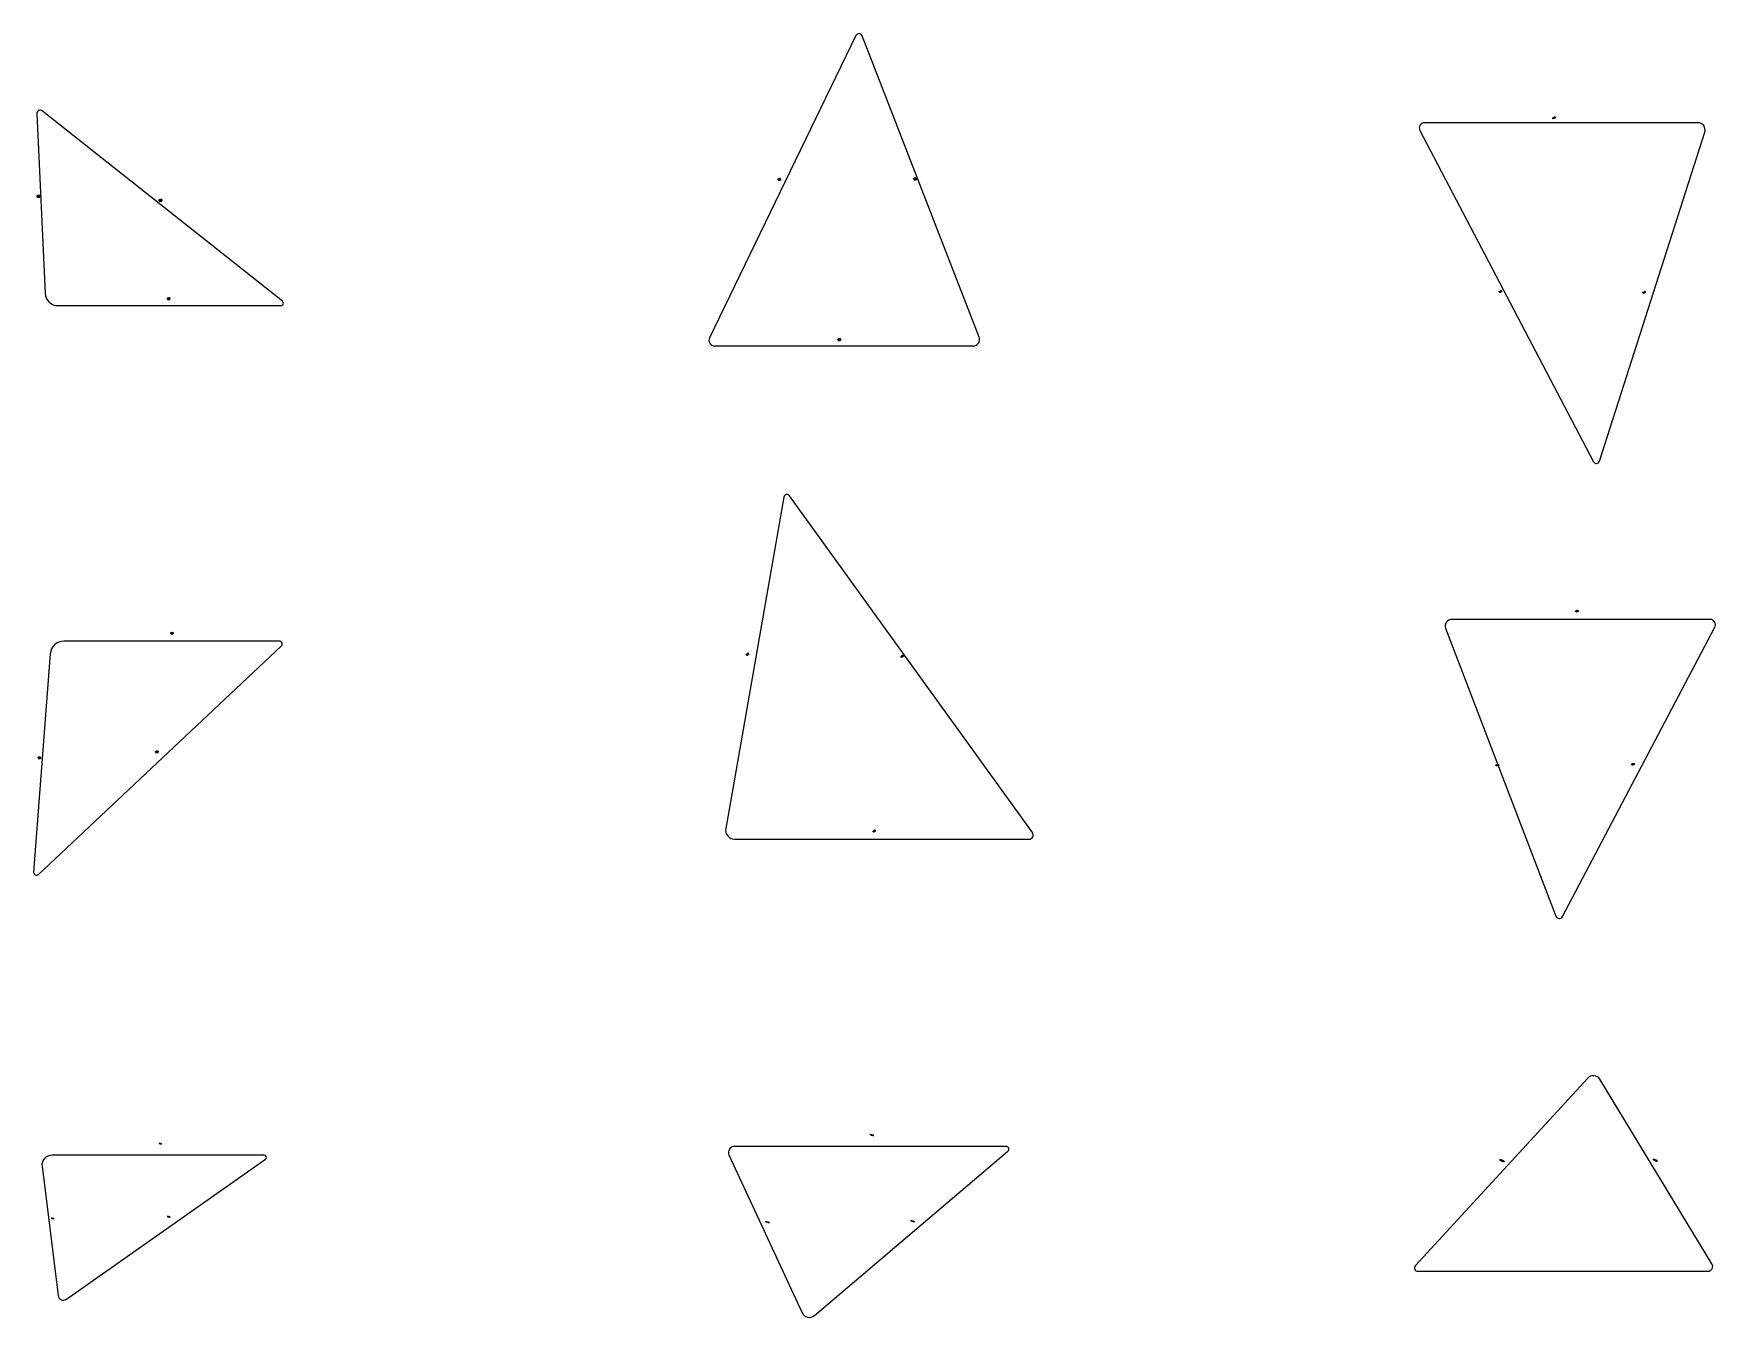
# Model space of a CAD drawing. Header units: metres. Extents: x -1 to 145, y -1 to 19.
# Drawn here: x 17.62 to 24.59, y -0.47 to 4.85 of the extents above; entities that cross this region are included whole.
import ezdxf

# ---------------------------------------------------------------- set-up
doc = ezdxf.new("R2010")
doc.units = ezdxf.units.M
doc.layers.add('LABELS', color=1, linetype='CONTINUOUS')
doc.layers.add('SHAPES', color=3, linetype='CONTINUOUS')

msp = doc.modelspace()

# ---------------------------------------------------------------- linework, layer by layer
at = {"layer": 'LABELS'}
for p, q in [((23.9141, 4.5009), (23.9237, 4.505)), ((23.9237, 4.505), (23.9141, 4.5009)), ((23.9141, 4.5009), (23.9144, 4.4999)), ((23.9144, 4.4999), (23.9239, 4.504)), ((23.9189, 4.5029), (23.9144, 4.4999)), ((23.9144, 4.4999), (23.9189, 4.5029)), ((23.9144, 4.4999), (23.9189, 4.5029)), ((23.9144, 4.4999), (23.9244, 4.5021)), ((23.9148, 4.4979), (23.9144, 4.4999)), ((23.9148, 4.4979), (23.9144, 4.4999)), ((23.9146, 4.4989), (23.9242, 4.503)), ((23.9199, 4.499), (23.9148, 4.4979)), ((23.9199, 4.499), (23.9148, 4.4979)), ((23.9199, 4.499), (23.9148, 4.4979)), ((23.9199, 4.499), (23.9151, 4.4969)), ((23.9199, 4.499), (23.9151, 4.4969)), ((23.9239, 4.504), (23.9189, 4.5029)), ((23.9189, 4.5029), (23.9239, 4.504)), ((23.9189, 4.5029), (23.9239, 4.504)), ((23.9237, 4.505), (23.9192, 4.5019)), ((23.9192, 4.5019), (23.9239, 4.504)), ((23.9196, 4.5), (23.9239, 4.504)), ((23.9196, 4.5), (23.9239, 4.504)), ((23.9244, 4.5021), (23.9199, 4.499)), ((23.9244, 4.5021), (23.9199, 4.499)), ((23.9244, 4.5021), (23.9199, 4.499)), ((23.9244, 4.5021), (23.9199, 4.499)), ((23.9244, 4.5021), (23.9199, 4.499)), ((23.9239, 4.504), (23.9244, 4.5021)), ((23.9239, 4.504), (23.9244, 4.5021)), ((23.9239, 4.504), (23.9244, 4.5021)), ((23.9239, 4.504), (23.9244, 4.5021)), ((20.7041, 4.2478), (20.714, 4.2507)), ((20.7041, 4.2478), (20.714, 4.2507)), ((20.7091, 4.2492), (20.7054, 4.2462)), ((20.7054, 4.2462), (20.7091, 4.2492)), ((20.7054, 4.2462), (20.7091, 4.2492)), ((20.7054, 4.2462), (20.7091, 4.2492)), ((20.7091, 4.2492), (20.7054, 4.2462)), ((20.714, 4.2507), (20.7091, 4.2492)), ((20.714, 4.2507), (20.7091, 4.2492)), ((20.7091, 4.2492), (20.7153, 4.2491)), ((20.7091, 4.2492), (20.7153, 4.2491)), ((20.7091, 4.2492), (20.7153, 4.2491)), ((20.7153, 4.2491), (20.7093, 4.2415)), ((20.714, 4.2507), (20.7104, 4.2477)), ((20.7104, 4.2477), (20.7153, 4.2491)), ((20.7153, 4.2491), (20.7104, 4.2477)), ((20.7129, 4.2445), (20.7153, 4.2491)), ((20.7129, 4.2445), (20.7153, 4.2491)), ((20.7129, 4.2445), (20.7153, 4.2491)), ((20.714, 4.2507), (20.7153, 4.2491)), ((20.7153, 4.2491), (20.7179, 4.2459)), ((20.7153, 4.2491), (20.7179, 4.2459)), ((20.7153, 4.2491), (20.7179, 4.2459)), ((20.7153, 4.2491), (20.7179, 4.2459)), ((20.7179, 4.2459), (20.7153, 4.2491)), ((21.2655, 4.2501), (21.2754, 4.2529)), ((21.2655, 4.2501), (21.2754, 4.2529)), ((21.2705, 4.2515), (21.2668, 4.2485)), ((21.2668, 4.2485), (21.2705, 4.2515)), ((21.2668, 4.2485), (21.2705, 4.2515)), ((21.2668, 4.2485), (21.2705, 4.2515)), ((21.2668, 4.2485), (21.2705, 4.2515)), ((21.2681, 4.2469), (21.278, 4.2498)), ((21.2681, 4.2469), (21.278, 4.2498)), ((21.2754, 4.2529), (21.2705, 4.2515)), ((21.2705, 4.2515), (21.2767, 4.2514)), ((21.2705, 4.2515), (21.2767, 4.2514)), ((21.2705, 4.2515), (21.2756, 4.2452)), ((21.2705, 4.2515), (21.2767, 4.2514)), ((21.2767, 4.2514), (21.2707, 4.2438)), ((21.2754, 4.2529), (21.2718, 4.2499)), ((21.2718, 4.2499), (21.2767, 4.2514)), ((21.2743, 4.2468), (21.2767, 4.2514)), ((21.2743, 4.2468), (21.2767, 4.2514)), ((21.2743, 4.2468), (21.2767, 4.2514)), ((21.2754, 4.2529), (21.2767, 4.2514)), ((21.2767, 4.2514), (21.2793, 4.2482)), ((21.2767, 4.2514), (21.2793, 4.2482)), ((21.2767, 4.2514), (21.2793, 4.2482)), ((21.2767, 4.2514), (21.2793, 4.2482)), ((17.6431, 4.1804), (17.6379, 4.1785)), ((17.6379, 4.1785), (17.6431, 4.1804)), ((17.6379, 4.1804), (17.6483, 4.1804)), ((17.6379, 4.1785), (17.6431, 4.1804)), ((17.6379, 4.1804), (17.6483, 4.1804)), ((17.6379, 4.1785), (17.6431, 4.1804)), ((17.6483, 4.1804), (17.6379, 4.1804)), ((17.6379, 4.1804), (17.6379, 4.1785)), ((17.6483, 4.1804), (17.6431, 4.1804)), ((17.6431, 4.1804), (17.6483, 4.1785)), ((17.6431, 4.1804), (17.6483, 4.1785)), ((17.6483, 4.1804), (17.6431, 4.1785)), ((17.6431, 4.1804), (17.6483, 4.1785)), ((17.6483, 4.1804), (17.6483, 4.1785)), ((20.7054, 4.2462), (20.708, 4.2431)), ((20.708, 4.2431), (20.7054, 4.2462)), ((20.708, 4.2431), (20.7054, 4.2462)), ((20.708, 4.2431), (20.7054, 4.2462)), ((20.7054, 4.2462), (20.7093, 4.2415)), ((20.7104, 4.2477), (20.7067, 4.2447)), ((20.7067, 4.2447), (20.7166, 4.2475)), ((20.7067, 4.2447), (20.7166, 4.2475)), ((20.708, 4.2431), (20.7142, 4.2429)), ((20.7142, 4.2429), (20.708, 4.2431)), ((20.7142, 4.2429), (20.708, 4.2431)), ((20.7142, 4.2429), (20.708, 4.2431)), ((20.7093, 4.2415), (20.7192, 4.2444)), ((20.7142, 4.2429), (20.7093, 4.2415)), ((20.7093, 4.2415), (20.7142, 4.2429)), ((20.7179, 4.2459), (20.7142, 4.2429)), ((20.7179, 4.2459), (20.7142, 4.2429)), ((20.7179, 4.2459), (20.7142, 4.2429)), ((20.7179, 4.2459), (20.7142, 4.2429)), ((20.7142, 4.2429), (20.7179, 4.2459)), ((20.7142, 4.2429), (20.7192, 4.2444)), ((21.2668, 4.2485), (21.2694, 4.2454)), ((21.2694, 4.2454), (21.2668, 4.2485)), ((21.2694, 4.2454), (21.2668, 4.2485)), ((21.2694, 4.2454), (21.2668, 4.2485)), ((21.2694, 4.2454), (21.2756, 4.2452)), ((21.2756, 4.2452), (21.2694, 4.2454)), ((21.2756, 4.2452), (21.2694, 4.2454)), ((21.2756, 4.2452), (21.2694, 4.2454)), ((21.2707, 4.2438), (21.2806, 4.2466)), ((21.2707, 4.2438), (21.2806, 4.2466)), ((21.2756, 4.2452), (21.2707, 4.2438)), ((21.2756, 4.2452), (21.2707, 4.2438)), ((21.2793, 4.2482), (21.2756, 4.2452)), ((21.2793, 4.2482), (21.2756, 4.2452)), ((21.2793, 4.2482), (21.2756, 4.2452)), ((21.2793, 4.2482), (21.2756, 4.2452)), ((21.2756, 4.2452), (21.2806, 4.2466)), ((17.6379, 4.1785), (17.6379, 4.1748)), ((17.6379, 4.1748), (17.6379, 4.1785)), ((17.6483, 4.1785), (17.6379, 4.1729)), ((17.6379, 4.1748), (17.6379, 4.1785)), ((17.6379, 4.1748), (17.6379, 4.1785)), ((17.6379, 4.1785), (17.6483, 4.1785)), ((17.6379, 4.1766), (17.6483, 4.1766)), ((17.6379, 4.1766), (17.6483, 4.1766)), ((17.6379, 4.1748), (17.6431, 4.1729)), ((17.6431, 4.1729), (17.6379, 4.1748)), ((17.6431, 4.1729), (17.6379, 4.1748)), ((17.6431, 4.1729), (17.6379, 4.1748)), ((17.6379, 4.1729), (17.6483, 4.1729)), ((17.6431, 4.1729), (17.6379, 4.1729)), ((17.6431, 4.1729), (17.6379, 4.1729)), ((17.6431, 4.1748), (17.6483, 4.1785)), ((17.6431, 4.1748), (17.6483, 4.1785)), ((17.6431, 4.1785), (17.6483, 4.1785)), ((17.6431, 4.1748), (17.6483, 4.1785)), ((17.6483, 4.1748), (17.6431, 4.1729)), ((17.6483, 4.1748), (17.6431, 4.1729)), ((17.6483, 4.1748), (17.6431, 4.1729)), ((17.6483, 4.1748), (17.6431, 4.1729)), ((17.6483, 4.1748), (17.6431, 4.1729)), ((17.6431, 4.1729), (17.6483, 4.1729)), ((17.6483, 4.1785), (17.6483, 4.1748)), ((17.6483, 4.1785), (17.6483, 4.1748)), ((17.6483, 4.1785), (17.6483, 4.1748)), ((17.6483, 4.1785), (17.6483, 4.1748)), ((17.6483, 4.1785), (17.6483, 4.1748)), ((18.1484, 4.1631), (18.1432, 4.1613)), ((18.1432, 4.1613), (18.1484, 4.1631)), ((18.1432, 4.1631), (18.1536, 4.1631)), ((18.1432, 4.1613), (18.1484, 4.1631)), ((18.1432, 4.1631), (18.1536, 4.1631)), ((18.1432, 4.1613), (18.1484, 4.1631)), ((18.1432, 4.1613), (18.1432, 4.1631)), ((18.1432, 4.1631), (18.1536, 4.1631)), ((18.1432, 4.1613), (18.1432, 4.1576)), ((18.1432, 4.1576), (18.1432, 4.1613)), ((18.1536, 4.1613), (18.1432, 4.1557)), ((18.1432, 4.1576), (18.1432, 4.1613)), ((18.1432, 4.1576), (18.1432, 4.1613)), ((18.1536, 4.1613), (18.1432, 4.1594)), ((18.1536, 4.1594), (18.1432, 4.1613)), ((18.1432, 4.1594), (18.1536, 4.1594)), ((18.1432, 4.1594), (18.1536, 4.1594)), ((18.1432, 4.1594), (18.1432, 4.1557)), ((18.1432, 4.1576), (18.1484, 4.1557)), ((18.1484, 4.1557), (18.1432, 4.1576)), ((18.1484, 4.1557), (18.1432, 4.1576)), ((18.1484, 4.1557), (18.1432, 4.1576)), ((18.1432, 4.1557), (18.1536, 4.1557)), ((18.1484, 4.1557), (18.1432, 4.1557)), ((18.1432, 4.1557), (18.1536, 4.1557)), ((18.1536, 4.1631), (18.1484, 4.1631)), ((18.1484, 4.1631), (18.1536, 4.1613)), ((18.1484, 4.1631), (18.1536, 4.1613)), ((18.1536, 4.1631), (18.1484, 4.1613)), ((18.1484, 4.1631), (18.1536, 4.1613)), ((18.1484, 4.1576), (18.1536, 4.1613)), ((18.1484, 4.1576), (18.1536, 4.1613)), ((18.1484, 4.1613), (18.1536, 4.1613)), ((18.1484, 4.1576), (18.1536, 4.1613)), ((18.1536, 4.1576), (18.1484, 4.1557)), ((18.1536, 4.1576), (18.1484, 4.1557)), ((18.1536, 4.1576), (18.1484, 4.1557)), ((18.1536, 4.1576), (18.1484, 4.1557)), ((18.1484, 4.1557), (18.1536, 4.1557)), ((18.1536, 4.1631), (18.1536, 4.1613)), ((18.1536, 4.1631), (18.1536, 4.1613)), ((18.1536, 4.1613), (18.1536, 4.1576)), ((18.1536, 4.1613), (18.1536, 4.1576)), ((18.1536, 4.1613), (18.1536, 4.1576)), ((18.1536, 4.1613), (18.1536, 4.1576)), ((18.1536, 4.1557), (18.1536, 4.1594)), ((23.6926, 3.7819), (23.7022, 3.786)), ((23.6926, 3.7819), (23.7022, 3.786)), ((23.6926, 3.7819), (23.7022, 3.786)), ((23.6929, 3.7809), (23.6926, 3.7819)), ((23.6974, 3.7839), (23.6929, 3.7809)), ((23.6929, 3.7809), (23.6974, 3.7839)), ((23.6929, 3.7809), (23.6974, 3.7839)), ((23.6929, 3.7809), (23.6974, 3.7839)), ((23.6929, 3.7809), (23.6933, 3.7789)), ((23.6933, 3.7789), (23.6929, 3.7809)), ((23.6933, 3.7789), (23.6929, 3.7809)), ((23.6933, 3.7789), (23.6929, 3.7809)), ((23.6931, 3.7799), (23.7027, 3.7841)), ((23.6931, 3.7799), (23.7027, 3.7841)), ((23.6933, 3.7789), (23.6984, 3.78)), ((23.6984, 3.78), (23.6933, 3.7789)), ((23.6984, 3.78), (23.6933, 3.7789)), ((23.6984, 3.78), (23.6933, 3.7789)), ((23.7024, 3.785), (23.6936, 3.778)), ((23.6936, 3.778), (23.7031, 3.7821)), ((23.6984, 3.78), (23.6936, 3.778)), ((23.7022, 3.786), (23.6974, 3.7839)), ((23.6974, 3.7839), (23.7024, 3.785)), ((23.6974, 3.7839), (23.7024, 3.785)), ((23.6974, 3.7839), (23.7024, 3.785)), ((23.7022, 3.786), (23.6977, 3.783)), ((23.6977, 3.783), (23.7024, 3.785)), ((23.6981, 3.781), (23.7024, 3.785)), ((23.6981, 3.781), (23.7024, 3.785)), ((23.6981, 3.781), (23.7024, 3.785)), ((23.7024, 3.785), (23.6984, 3.78)), ((23.7029, 3.7831), (23.6984, 3.78)), ((23.7029, 3.7831), (23.6984, 3.78)), ((23.7029, 3.7831), (23.6984, 3.78)), ((23.7029, 3.7831), (23.6984, 3.78)), ((23.6984, 3.78), (23.7031, 3.7821)), ((23.7022, 3.786), (23.7024, 3.785)), ((23.7022, 3.786), (23.7024, 3.785)), ((23.7024, 3.785), (23.7029, 3.7831)), ((23.7024, 3.785), (23.7029, 3.7831)), ((23.7024, 3.785), (23.7029, 3.7831)), ((23.7024, 3.785), (23.7029, 3.7831)), ((24.2876, 3.7785), (24.2971, 3.7827)), ((24.2876, 3.7785), (24.2971, 3.7827)), ((24.2923, 3.7806), (24.2878, 3.7776)), ((24.2878, 3.7776), (24.2923, 3.7806)), ((24.2878, 3.7776), (24.2923, 3.7806)), ((24.2878, 3.7776), (24.2923, 3.7806)), ((24.2923, 3.7806), (24.2878, 3.7776)), ((24.2878, 3.7776), (24.2883, 3.7756)), ((24.2883, 3.7756), (24.2878, 3.7776)), ((24.2883, 3.7756), (24.2878, 3.7776)), ((24.2883, 3.7756), (24.2878, 3.7776)), ((24.2878, 3.7776), (24.2885, 3.7746)), ((24.288, 3.7766), (24.2976, 3.7807)), ((24.288, 3.7766), (24.2976, 3.7807)), ((24.2926, 3.7796), (24.288, 3.7766)), ((24.2883, 3.7756), (24.2933, 3.7767)), ((24.2933, 3.7767), (24.2883, 3.7756)), ((24.2933, 3.7767), (24.2883, 3.7756)), ((24.2933, 3.7767), (24.2883, 3.7756)), ((24.2973, 3.7817), (24.2885, 3.7746)), ((24.2885, 3.7746), (24.298, 3.7788)), ((24.2933, 3.7767), (24.2885, 3.7746)), ((24.2885, 3.7746), (24.2933, 3.7767)), ((24.2971, 3.7827), (24.2923, 3.7806)), ((24.2971, 3.7827), (24.2923, 3.7806)), ((24.2923, 3.7806), (24.2973, 3.7817)), ((24.2923, 3.7806), (24.2973, 3.7817)), ((24.2923, 3.7806), (24.2973, 3.7817)), ((24.2971, 3.7827), (24.2926, 3.7796)), ((24.2926, 3.7796), (24.2973, 3.7817)), ((24.2973, 3.7817), (24.2926, 3.7796)), ((24.293, 3.7777), (24.2973, 3.7817)), ((24.293, 3.7777), (24.2973, 3.7817)), ((24.293, 3.7777), (24.2973, 3.7817)), ((24.2978, 3.7798), (24.2933, 3.7767)), ((24.2978, 3.7798), (24.2933, 3.7767)), ((24.2978, 3.7798), (24.2933, 3.7767)), ((24.2978, 3.7798), (24.2933, 3.7767)), ((24.2933, 3.7767), (24.2978, 3.7798)), ((24.2933, 3.7767), (24.298, 3.7788)), ((24.2971, 3.7827), (24.2973, 3.7817)), ((24.2973, 3.7817), (24.2978, 3.7798)), ((24.2973, 3.7817), (24.2978, 3.7798)), ((24.2973, 3.7817), (24.2978, 3.7798)), ((24.2973, 3.7817), (24.2978, 3.7798)), ((24.2978, 3.7798), (24.2973, 3.7817)), ((18.182, 3.7565), (18.1768, 3.7546)), ((18.1768, 3.7546), (18.182, 3.7565)), ((18.1768, 3.7565), (18.1872, 3.7565)), ((18.1768, 3.7546), (18.182, 3.7565)), ((18.1768, 3.7565), (18.1872, 3.7565)), ((18.1768, 3.7546), (18.1872, 3.7509)), ((18.1768, 3.7509), (18.1768, 3.7546)), ((18.1872, 3.7546), (18.1768, 3.7491)), ((18.1768, 3.7509), (18.1768, 3.7546)), ((18.1768, 3.7528), (18.1872, 3.7528)), ((18.182, 3.7491), (18.1768, 3.7509)), ((18.182, 3.7491), (18.1768, 3.7509)), ((18.182, 3.7491), (18.1768, 3.7509)), ((18.1768, 3.7491), (18.1872, 3.7491)), ((18.182, 3.7491), (18.1768, 3.7491)), ((18.1872, 3.7546), (18.182, 3.7565)), ((18.182, 3.7565), (18.1872, 3.7546)), ((18.182, 3.7565), (18.1872, 3.7546)), ((18.1872, 3.7565), (18.182, 3.7546)), ((18.182, 3.7509), (18.1872, 3.7546)), ((18.182, 3.7509), (18.1872, 3.7546)), ((18.182, 3.7546), (18.1872, 3.7546)), ((18.1872, 3.7509), (18.182, 3.7491)), ((18.1872, 3.7509), (18.182, 3.7491)), ((18.1872, 3.7509), (18.182, 3.7491)), ((18.1872, 3.7509), (18.182, 3.7491)), ((18.1872, 3.7565), (18.1872, 3.7546)), ((18.1872, 3.7546), (18.1872, 3.7509)), ((18.1872, 3.7546), (18.1872, 3.7509)), ((18.1872, 3.7546), (18.1872, 3.7509)), ((20.9516, 3.5843), (20.9615, 3.5871)), ((20.9566, 3.5857), (20.9529, 3.5827)), ((20.9529, 3.5827), (20.9566, 3.5857)), ((20.9529, 3.5827), (20.9566, 3.5857)), ((20.9529, 3.5827), (20.9654, 3.5824)), ((20.9555, 3.5796), (20.9529, 3.5827)), ((20.9555, 3.5796), (20.9529, 3.5827)), ((20.9542, 3.5812), (20.9641, 3.584)), ((20.9615, 3.5871), (20.9555, 3.5796)), ((20.9555, 3.5796), (20.9654, 3.5824)), ((20.9617, 3.5794), (20.9555, 3.5796)), ((20.9617, 3.5794), (20.9555, 3.5796)), ((20.9617, 3.5794), (20.9555, 3.5796)), ((20.9628, 3.5856), (20.9566, 3.5857)), ((20.9566, 3.5857), (20.9628, 3.5856)), ((20.9566, 3.5857), (20.9628, 3.5856)), ((20.9628, 3.5856), (20.9568, 3.578)), ((20.9568, 3.578), (20.9666, 3.5808)), ((20.9604, 3.581), (20.9628, 3.5856)), ((20.9604, 3.581), (20.9628, 3.5856)), ((20.9615, 3.5871), (20.9628, 3.5856)), ((20.9666, 3.5808), (20.9615, 3.5871)), ((20.9654, 3.5824), (20.9617, 3.5794)), ((20.9654, 3.5824), (20.9617, 3.5794)), ((20.9654, 3.5824), (20.9617, 3.5794)), ((20.9628, 3.5856), (20.9654, 3.5824)), ((20.9628, 3.5856), (20.9654, 3.5824)), ((24.0069, 2.4586), (24.0168, 2.4611)), ((24.0118, 2.4599), (24.0082, 2.4578)), ((24.0082, 2.4578), (24.0118, 2.4599)), ((24.0082, 2.4578), (24.0118, 2.4599)), ((24.0082, 2.4578), (24.0206, 2.4589)), ((24.0107, 2.4563), (24.0082, 2.4578)), ((24.0107, 2.4563), (24.0082, 2.4578)), ((24.0095, 2.4571), (24.0193, 2.4596)), ((24.0168, 2.4611), (24.0107, 2.4563)), ((24.0107, 2.4563), (24.0206, 2.4589)), ((24.017, 2.4568), (24.0107, 2.4563)), ((24.017, 2.4568), (24.0107, 2.4563)), ((24.017, 2.4568), (24.0107, 2.4563)), ((24.018, 2.4604), (24.0118, 2.4599)), ((24.0118, 2.4599), (24.018, 2.4604)), ((24.0118, 2.4599), (24.018, 2.4604)), ((24.018, 2.4604), (24.012, 2.4556)), ((24.012, 2.4556), (24.0219, 2.4581)), ((24.0157, 2.4576), (24.018, 2.4604)), ((24.0157, 2.4576), (24.018, 2.4604)), ((24.0168, 2.4611), (24.018, 2.4604)), ((24.0219, 2.4581), (24.0168, 2.4611)), ((24.0206, 2.4589), (24.017, 2.4568)), ((24.0206, 2.4589), (24.017, 2.4568)), ((24.0206, 2.4589), (24.017, 2.4568)), ((24.018, 2.4604), (24.0206, 2.4589)), ((24.018, 2.4604), (24.0206, 2.4589)), ((18.1959, 2.3702), (18.1907, 2.3687)), ((18.1907, 2.3687), (18.1959, 2.3702)), ((18.1907, 2.3702), (18.2011, 2.3702)), ((18.1907, 2.3687), (18.1959, 2.3702)), ((18.1907, 2.3702), (18.2011, 2.3702)), ((18.1907, 2.3687), (18.2011, 2.3658)), ((18.1907, 2.3658), (18.1907, 2.3687)), ((18.2011, 2.3687), (18.1907, 2.3643)), ((18.1907, 2.3658), (18.1907, 2.3687)), ((18.2011, 2.3687), (18.1959, 2.3702)), ((18.1959, 2.3702), (18.2011, 2.3687)), ((18.1959, 2.3702), (18.2011, 2.3687)), ((18.2011, 2.3702), (18.1959, 2.3687)), ((18.1959, 2.3658), (18.2011, 2.3687)), ((18.1959, 2.3658), (18.2011, 2.3687)), ((18.1959, 2.3687), (18.2011, 2.3687)), ((18.2011, 2.3702), (18.2011, 2.3687)), ((18.2011, 2.3687), (18.2011, 2.3658)), ((18.2011, 2.3687), (18.2011, 2.3658)), ((18.2011, 2.3687), (18.2011, 2.3658)), ((18.1907, 2.3672), (18.2011, 2.3672)), ((18.1959, 2.3643), (18.1907, 2.3658)), ((18.1959, 2.3643), (18.1907, 2.3658)), ((18.1959, 2.3643), (18.1907, 2.3658)), ((18.1907, 2.3643), (18.2011, 2.3643)), ((18.1959, 2.3643), (18.1907, 2.3643)), ((18.2011, 2.3658), (18.1959, 2.3643)), ((18.2011, 2.3658), (18.1959, 2.3643)), ((18.2011, 2.3658), (18.1959, 2.3643)), ((18.2011, 2.3658), (18.1959, 2.3643)), ((20.5723, 2.2777), (20.581, 2.2831)), ((20.5767, 2.2804), (20.5737, 2.2774)), ((20.5737, 2.2774), (20.5767, 2.2804)), ((20.5737, 2.2774), (20.5767, 2.2804)), ((20.5737, 2.2774), (20.5767, 2.2804)), ((20.5737, 2.2774), (20.5767, 2.2804)), ((20.5767, 2.2804), (20.5737, 2.2774)), ((20.5737, 2.2774), (20.5764, 2.2768)), ((20.5764, 2.2768), (20.5737, 2.2774)), ((20.5764, 2.2768), (20.5737, 2.2774)), ((20.5764, 2.2768), (20.5737, 2.2774)), ((20.5737, 2.2774), (20.5777, 2.2765)), ((20.575, 2.2771), (20.5837, 2.2825)), ((20.575, 2.2771), (20.5837, 2.2825)), ((20.578, 2.2801), (20.575, 2.2771)), ((20.5764, 2.2768), (20.5821, 2.2792)), ((20.5821, 2.2792), (20.5764, 2.2768)), ((20.5821, 2.2792), (20.5764, 2.2768)), ((20.5821, 2.2792), (20.5764, 2.2768)), ((20.581, 2.2831), (20.5767, 2.2804)), ((20.581, 2.2831), (20.5767, 2.2804)), ((20.5767, 2.2804), (20.5823, 2.2828)), ((20.5767, 2.2804), (20.5823, 2.2828)), ((20.5767, 2.2804), (20.5823, 2.2828)), ((20.5767, 2.2804), (20.5821, 2.2792)), ((20.5823, 2.2828), (20.5777, 2.2765)), ((20.5777, 2.2765), (20.5864, 2.2819)), ((20.5777, 2.2765), (20.5864, 2.2819)), ((20.5821, 2.2792), (20.5777, 2.2765)), ((20.5777, 2.2765), (20.5821, 2.2792)), ((20.5823, 2.2828), (20.578, 2.2801)), ((20.5807, 2.2795), (20.5823, 2.2828)), ((20.5807, 2.2795), (20.5823, 2.2828)), ((20.5807, 2.2795), (20.5823, 2.2828)), ((20.581, 2.2831), (20.5823, 2.2828)), ((20.5851, 2.2822), (20.5821, 2.2792)), ((20.5851, 2.2822), (20.5821, 2.2792)), ((20.5851, 2.2822), (20.5821, 2.2792)), ((20.5821, 2.2792), (20.5851, 2.2822)), ((20.5821, 2.2792), (20.5864, 2.2819)), ((20.5823, 2.2828), (20.5851, 2.2822)), ((20.5823, 2.2828), (20.5851, 2.2822)), ((20.5823, 2.2828), (20.5851, 2.2822)), ((20.5851, 2.2822), (20.5823, 2.2828)), ((21.2133, 2.2692), (21.222, 2.2746)), ((21.2176, 2.2719), (21.2146, 2.2688)), ((21.2146, 2.2688), (21.2176, 2.2719)), ((21.2146, 2.2688), (21.2176, 2.2719)), ((21.2146, 2.2688), (21.2176, 2.2719)), ((21.2146, 2.2688), (21.2176, 2.2719)), ((21.2176, 2.2719), (21.2146, 2.2688)), ((21.2146, 2.2688), (21.2173, 2.2682)), ((21.2173, 2.2682), (21.2146, 2.2688)), ((21.2173, 2.2682), (21.2146, 2.2688)), ((21.2173, 2.2682), (21.2146, 2.2688)), ((21.2146, 2.2688), (21.216, 2.2685)), ((21.216, 2.2685), (21.2247, 2.274)), ((21.216, 2.2685), (21.2247, 2.274)), ((21.216, 2.2685), (21.2217, 2.2709)), ((21.2173, 2.2682), (21.223, 2.2706)), ((21.223, 2.2706), (21.2173, 2.2682)), ((21.223, 2.2706), (21.2173, 2.2682)), ((21.223, 2.2706), (21.2173, 2.2682)), ((21.222, 2.2746), (21.2176, 2.2719)), ((21.2176, 2.2719), (21.2233, 2.2743)), ((21.2176, 2.2719), (21.2233, 2.2743)), ((21.2176, 2.2719), (21.2233, 2.2743)), ((21.2233, 2.2743), (21.2176, 2.2719)), ((21.2176, 2.2719), (21.223, 2.2706)), ((21.2233, 2.2743), (21.2187, 2.2679)), ((21.2187, 2.2679), (21.2274, 2.2733)), ((21.2187, 2.2679), (21.2274, 2.2733)), ((21.223, 2.2706), (21.2187, 2.2679)), ((21.2187, 2.2679), (21.223, 2.2706)), ((21.2217, 2.2709), (21.2233, 2.2743)), ((21.2217, 2.2709), (21.2233, 2.2743)), ((21.2217, 2.2709), (21.2233, 2.2743)), ((21.2217, 2.2709), (21.2247, 2.274)), ((21.222, 2.2746), (21.2233, 2.2743)), ((21.226, 2.2736), (21.223, 2.2706)), ((21.226, 2.2736), (21.223, 2.2706)), ((21.226, 2.2736), (21.223, 2.2706)), ((21.223, 2.2706), (21.226, 2.2736)), ((21.223, 2.2706), (21.2274, 2.2733)), ((21.2233, 2.2743), (21.226, 2.2736)), ((21.2233, 2.2743), (21.226, 2.2736)), ((21.2233, 2.2743), (21.226, 2.2736)), ((21.226, 2.2736), (21.2233, 2.2743)), ((17.6466, 1.8538), (17.6414, 1.8524)), ((17.6414, 1.8524), (17.6466, 1.8538)), ((17.6414, 1.8524), (17.6466, 1.8538)), ((17.6414, 1.8524), (17.6466, 1.8538)), ((17.6414, 1.8538), (17.6518, 1.8538)), ((17.6414, 1.8524), (17.6466, 1.8538)), ((17.6518, 1.8538), (17.6414, 1.8538)), ((17.6414, 1.8538), (17.6414, 1.8524)), ((17.6414, 1.8524), (17.6414, 1.8494)), ((17.6414, 1.8494), (17.6414, 1.8524)), ((17.6414, 1.8494), (17.6414, 1.8524)), ((17.6518, 1.8524), (17.6414, 1.848)), ((17.6414, 1.8494), (17.6414, 1.8524)), ((17.6414, 1.8524), (17.6518, 1.8524)), ((17.6414, 1.8509), (17.6518, 1.8509)), ((17.6414, 1.8509), (17.6518, 1.8509)), ((17.6414, 1.8494), (17.6466, 1.848)), ((17.6466, 1.848), (17.6414, 1.8494)), ((17.6466, 1.848), (17.6414, 1.8494)), ((17.6466, 1.848), (17.6414, 1.8494)), ((17.6466, 1.848), (17.6414, 1.848)), ((17.6414, 1.848), (17.6518, 1.848)), ((17.6414, 1.848), (17.6518, 1.848)), ((17.6466, 1.848), (17.6414, 1.848)), ((17.6518, 1.8538), (17.6466, 1.8538)), ((17.6466, 1.8538), (17.6518, 1.8524)), ((17.6466, 1.8538), (17.6466, 1.848)), ((17.6466, 1.8538), (17.6518, 1.8524)), ((17.6466, 1.8538), (17.6518, 1.8524)), ((17.6466, 1.8494), (17.6518, 1.8524)), ((17.6466, 1.8494), (17.6518, 1.8524)), ((17.6466, 1.8494), (17.6518, 1.8524)), ((17.6518, 1.8494), (17.6466, 1.848)), ((17.6518, 1.8494), (17.6466, 1.848)), ((17.6518, 1.8494), (17.6466, 1.848)), ((17.6518, 1.8494), (17.6466, 1.848)), ((17.6466, 1.848), (17.6518, 1.848)), ((17.6518, 1.8538), (17.6518, 1.8524)), ((17.6518, 1.8524), (17.6518, 1.8494)), ((17.6518, 1.8524), (17.6518, 1.8494)), ((17.6518, 1.8524), (17.6518, 1.8494)), ((17.6518, 1.8524), (17.6518, 1.8494)), ((18.1332, 1.8788), (18.128, 1.8774)), ((18.128, 1.8774), (18.1332, 1.8788)), ((18.128, 1.8774), (18.1332, 1.8788)), ((18.128, 1.8774), (18.1332, 1.8788)), ((18.128, 1.8788), (18.1384, 1.8788)), ((18.128, 1.8774), (18.1332, 1.8788)), ((18.1384, 1.8788), (18.128, 1.8745)), ((18.128, 1.8774), (18.128, 1.8745)), ((18.128, 1.8745), (18.128, 1.8774)), ((18.128, 1.8745), (18.128, 1.8774)), ((18.1384, 1.8774), (18.128, 1.873)), ((18.128, 1.8745), (18.128, 1.8774)), ((18.128, 1.8759), (18.1384, 1.8759)), ((18.128, 1.8759), (18.1384, 1.8759)), ((18.128, 1.8745), (18.1332, 1.873)), ((18.1332, 1.873), (18.128, 1.8745)), ((18.1332, 1.873), (18.128, 1.8745)), ((18.1332, 1.873), (18.128, 1.8745)), ((18.128, 1.8745), (18.1384, 1.8745)), ((18.1332, 1.873), (18.128, 1.873)), ((18.128, 1.873), (18.1384, 1.873)), ((18.128, 1.873), (18.1384, 1.873)), ((18.1384, 1.8788), (18.1332, 1.8788)), ((18.1332, 1.8788), (18.1384, 1.8774)), ((18.1332, 1.8788), (18.1332, 1.873)), ((18.1332, 1.8788), (18.1384, 1.8774)), ((18.1332, 1.8788), (18.1384, 1.8774)), ((18.1332, 1.8745), (18.1384, 1.8774)), ((18.1332, 1.8745), (18.1384, 1.8774)), ((18.1332, 1.8745), (18.1384, 1.8774)), ((18.1384, 1.8745), (18.1332, 1.873)), ((18.1384, 1.8745), (18.1332, 1.873)), ((18.1384, 1.8745), (18.1332, 1.873)), ((18.1332, 1.873), (18.1384, 1.873)), ((18.1384, 1.8788), (18.1384, 1.8774)), ((18.1384, 1.873), (18.1384, 1.8788)), ((18.1384, 1.8774), (18.1384, 1.8745)), ((18.1384, 1.8774), (18.1384, 1.8745)), ((18.1384, 1.8774), (18.1384, 1.8745)), ((23.678, 1.8211), (23.6879, 1.8236)), ((23.678, 1.8211), (23.6879, 1.8236)), ((23.6793, 1.8204), (23.678, 1.8211)), ((23.6829, 1.8224), (23.6793, 1.8204)), ((23.6793, 1.8204), (23.6829, 1.8224)), ((23.6793, 1.8204), (23.6829, 1.8224)), ((23.6793, 1.8204), (23.6829, 1.8224)), ((23.6793, 1.8204), (23.6829, 1.8224)), ((23.6793, 1.8204), (23.6819, 1.8189)), ((23.6819, 1.8189), (23.6793, 1.8204)), ((23.6819, 1.8189), (23.6793, 1.8204)), ((23.6819, 1.8189), (23.6793, 1.8204)), ((23.6806, 1.8196), (23.6904, 1.8221)), ((23.6806, 1.8196), (23.6904, 1.8221)), ((23.6819, 1.8189), (23.6881, 1.8194)), ((23.6881, 1.8194), (23.6819, 1.8189)), ((23.6881, 1.8194), (23.6819, 1.8189)), ((23.6881, 1.8194), (23.6819, 1.8189)), ((23.6879, 1.8236), (23.6829, 1.8224)), ((23.6829, 1.8224), (23.6892, 1.8229)), ((23.6829, 1.8224), (23.6892, 1.8229)), ((23.6829, 1.8224), (23.6892, 1.8229)), ((23.6829, 1.8224), (23.6881, 1.8194)), ((23.6892, 1.8229), (23.6831, 1.8181)), ((23.6831, 1.8181), (23.693, 1.8206)), ((23.6831, 1.8181), (23.693, 1.8206)), ((23.6881, 1.8194), (23.6831, 1.8181)), ((23.6868, 1.8201), (23.6892, 1.8229)), ((23.6868, 1.8201), (23.6892, 1.8229)), ((23.6868, 1.8201), (23.6892, 1.8229)), ((23.6879, 1.8236), (23.6892, 1.8229)), ((23.6879, 1.8236), (23.6892, 1.8229)), ((23.6892, 1.8229), (23.6881, 1.8194)), ((23.6917, 1.8214), (23.6881, 1.8194)), ((23.6917, 1.8214), (23.6881, 1.8194)), ((23.6917, 1.8214), (23.6881, 1.8194)), ((23.6881, 1.8194), (23.693, 1.8206)), ((23.6892, 1.8229), (23.6917, 1.8214)), ((23.6892, 1.8229), (23.6917, 1.8214)), ((23.6892, 1.8229), (23.6917, 1.8214)), ((24.2398, 1.8245), (24.2497, 1.827)), ((24.2447, 1.8257), (24.2411, 1.8237)), ((24.2411, 1.8237), (24.2447, 1.8257)), ((24.2411, 1.8237), (24.2447, 1.8257)), ((24.2411, 1.8237), (24.2447, 1.8257)), ((24.2411, 1.8237), (24.2447, 1.8257)), ((24.2447, 1.8257), (24.2411, 1.8237)), ((24.2411, 1.8237), (24.2437, 1.8222)), ((24.2437, 1.8222), (24.2411, 1.8237)), ((24.2437, 1.8222), (24.2411, 1.8237)), ((24.2437, 1.8222), (24.2411, 1.8237)), ((24.2411, 1.8237), (24.245, 1.8215)), ((24.2424, 1.823), (24.2523, 1.8255)), ((24.2424, 1.823), (24.2523, 1.8255)), ((24.246, 1.825), (24.2424, 1.823)), ((24.2437, 1.8222), (24.2499, 1.8227)), ((24.2499, 1.8227), (24.2437, 1.8222)), ((24.2499, 1.8227), (24.2437, 1.8222)), ((24.2499, 1.8227), (24.2437, 1.8222)), ((24.2497, 1.827), (24.2447, 1.8257)), ((24.2497, 1.827), (24.2447, 1.8257)), ((24.2447, 1.8257), (24.251, 1.8262)), ((24.2447, 1.8257), (24.251, 1.8262)), ((24.2447, 1.8257), (24.251, 1.8262)), ((24.2447, 1.8257), (24.2499, 1.8227)), ((24.251, 1.8262), (24.245, 1.8215)), ((24.245, 1.8215), (24.2548, 1.824)), ((24.245, 1.8215), (24.2548, 1.824)), ((24.2499, 1.8227), (24.245, 1.8215)), ((24.245, 1.8215), (24.2499, 1.8227)), ((24.251, 1.8262), (24.246, 1.825)), ((24.2486, 1.8235), (24.251, 1.8262)), ((24.2486, 1.8235), (24.251, 1.8262)), ((24.2486, 1.8235), (24.251, 1.8262)), ((24.2497, 1.827), (24.251, 1.8262)), ((24.2535, 1.8247), (24.2499, 1.8227)), ((24.2535, 1.8247), (24.2499, 1.8227)), ((24.2535, 1.8247), (24.2499, 1.8227)), ((24.2499, 1.8227), (24.2535, 1.8247)), ((24.2499, 1.8227), (24.2548, 1.824)), ((24.251, 1.8262), (24.2535, 1.8247)), ((24.251, 1.8262), (24.2535, 1.8247)), ((24.251, 1.8262), (24.2535, 1.8247)), ((24.2535, 1.8247), (24.251, 1.8262)), ((21.0986, 1.5451), (21.11, 1.5499)), ((21.1016, 1.5481), (21.0986, 1.5451)), ((21.0986, 1.5451), (21.1016, 1.5481)), ((21.0986, 1.5451), (21.1016, 1.5481)), ((21.0986, 1.5451), (21.1016, 1.5481)), ((21.1013, 1.5445), (21.0986, 1.5451)), ((21.1013, 1.5445), (21.0986, 1.5451)), ((21.1, 1.5448), (21.1087, 1.5502)), ((21.106, 1.5508), (21.1013, 1.5445)), ((21.1013, 1.5445), (21.11, 1.5499)), ((21.107, 1.5469), (21.1013, 1.5445)), ((21.107, 1.5469), (21.1013, 1.5445)), ((21.107, 1.5469), (21.1013, 1.5445)), ((21.1073, 1.5505), (21.1016, 1.5481)), ((21.1016, 1.5481), (21.1073, 1.5505)), ((21.1016, 1.5481), (21.1073, 1.5505)), ((21.1016, 1.5481), (21.107, 1.5469)), ((21.1027, 1.5442), (21.1114, 1.5496)), ((21.107, 1.5469), (21.1027, 1.5442)), ((21.1057, 1.5472), (21.1073, 1.5505)), ((21.1057, 1.5472), (21.1073, 1.5505)), ((21.1114, 1.5496), (21.106, 1.5508)), ((21.11, 1.5499), (21.107, 1.5469)), ((21.11, 1.5499), (21.107, 1.5469)), ((21.11, 1.5499), (21.107, 1.5469)), ((21.1073, 1.5505), (21.11, 1.5499)), ((21.1073, 1.5505), (21.11, 1.5499)), ((21.0962, 0.2888), (21.0867, 0.2907)), ((21.0962, 0.2888), (21.0867, 0.2907)), ((21.1013, 0.2869), (21.0884, 0.29)), ((21.0884, 0.29), (21.0914, 0.2897)), ((21.0918, 0.2888), (21.0884, 0.29)), ((21.0884, 0.29), (21.0914, 0.2897)), ((21.0918, 0.2888), (21.0884, 0.29)), ((21.0884, 0.29), (21.0914, 0.2897)), ((21.0996, 0.2875), (21.0901, 0.2894)), ((21.0914, 0.2897), (21.0979, 0.2881)), ((21.0914, 0.2897), (21.0979, 0.2881)), ((21.0982, 0.2872), (21.0914, 0.2897)), ((21.0914, 0.2897), (21.0962, 0.2888)), ((21.0982, 0.2872), (21.0914, 0.2897)), ((21.0914, 0.2897), (21.0962, 0.2888)), ((21.0914, 0.2897), (21.0962, 0.2888)), ((21.0931, 0.2891), (21.0918, 0.2888)), ((21.0918, 0.2888), (21.0982, 0.2872)), ((21.0982, 0.2872), (21.0918, 0.2888)), ((21.1013, 0.2869), (21.0918, 0.2888)), ((21.0935, 0.2882), (21.103, 0.2862)), ((21.0979, 0.2881), (21.1013, 0.2869)), ((21.0982, 0.2872), (21.1013, 0.2869)), ((21.1013, 0.2869), (21.0982, 0.2872)), ((21.1013, 0.2869), (21.0982, 0.2872)), ((21.1013, 0.2869), (21.0982, 0.2872)), ((21.103, 0.2862), (21.1013, 0.2869)), ((18.1524, 0.2527), (18.1422, 0.2544)), ((18.1524, 0.2527), (18.1422, 0.2544)), ((18.1422, 0.2544), (18.1437, 0.2532)), ((18.1536, 0.2519), (18.1426, 0.2541)), ((18.1426, 0.2541), (18.1473, 0.2536)), ((18.1433, 0.2535), (18.1426, 0.2541)), ((18.1426, 0.2541), (18.1473, 0.2536)), ((18.1528, 0.2525), (18.1426, 0.2541)), ((18.1532, 0.2522), (18.1429, 0.2538)), ((18.1433, 0.2535), (18.1488, 0.2524)), ((18.1488, 0.2524), (18.1433, 0.2535)), ((18.1477, 0.2533), (18.1433, 0.2535)), ((18.1437, 0.2532), (18.1528, 0.2525)), ((18.1473, 0.2536), (18.1528, 0.2525)), ((18.1473, 0.2536), (18.1528, 0.2525)), ((18.1488, 0.2524), (18.1473, 0.2536)), ((18.1473, 0.2536), (18.1524, 0.2527)), ((18.1488, 0.2524), (18.1473, 0.2536)), ((18.1473, 0.2536), (18.1524, 0.2527)), ((18.1488, 0.2524), (18.1536, 0.2519)), ((18.1536, 0.2519), (18.1488, 0.2524)), ((18.1536, 0.2519), (18.1488, 0.2524)), ((18.1536, 0.2519), (18.1488, 0.2524)), ((18.1528, 0.2525), (18.1536, 0.2519)), ((23.7012, 0.1862), (23.6932, 0.1853)), ((23.6972, 0.1857), (23.6932, 0.1853)), ((23.6964, 0.1836), (23.6972, 0.1857)), ((23.6964, 0.1836), (23.6972, 0.1857)), ((23.6964, 0.1836), (23.6972, 0.1857)), ((23.6964, 0.1836), (23.6972, 0.1857)), ((23.7028, 0.1801), (23.6964, 0.1836)), ((23.7028, 0.1801), (23.6964, 0.1836)), ((23.7028, 0.1801), (23.6964, 0.1836)), ((23.7028, 0.1801), (23.6964, 0.1836)), ((23.6972, 0.1857), (23.7012, 0.1862)), ((23.7045, 0.1844), (23.6972, 0.1857)), ((23.6972, 0.1857), (23.7045, 0.1844)), ((23.6972, 0.1857), (23.7045, 0.1844)), ((23.6972, 0.1857), (23.7045, 0.1844)), ((23.71, 0.1788), (23.6972, 0.1857)), ((23.6972, 0.1857), (23.7045, 0.1844)), ((23.7028, 0.1801), (23.6972, 0.1857)), ((23.7077, 0.1827), (23.6996, 0.1818)), ((23.7077, 0.1827), (23.6996, 0.1818)), ((23.7004, 0.184), (23.7028, 0.1801)), ((23.7004, 0.184), (23.7028, 0.1801)), ((23.7004, 0.184), (23.7028, 0.1801)), ((23.7004, 0.184), (23.7028, 0.1801)), ((23.71, 0.1788), (23.7028, 0.1801)), ((23.71, 0.1788), (23.7028, 0.1801)), ((23.71, 0.1788), (23.7028, 0.1801)), ((23.71, 0.1788), (23.7028, 0.1801)), ((23.706, 0.1784), (23.7028, 0.1801)), ((23.7109, 0.181), (23.7045, 0.1844)), ((23.7045, 0.1844), (23.7109, 0.181)), ((23.7045, 0.1844), (23.7109, 0.181)), ((23.7045, 0.1844), (23.7109, 0.181)), ((23.7045, 0.1844), (23.7109, 0.181)), ((23.7141, 0.1792), (23.706, 0.1784)), ((23.706, 0.1784), (23.71, 0.1788)), ((23.71, 0.1788), (23.7109, 0.181)), ((23.7109, 0.181), (23.71, 0.1788)), ((23.7109, 0.181), (23.71, 0.1788)), ((23.7109, 0.181), (23.71, 0.1788)), ((23.7109, 0.181), (23.71, 0.1788)), ((23.7109, 0.181), (23.71, 0.1788)), ((23.7109, 0.181), (23.7141, 0.1792)), ((24.3368, 0.1878), (24.3288, 0.187)), ((24.3368, 0.1878), (24.3288, 0.187)), ((24.3328, 0.1874), (24.3288, 0.187)), ((24.332, 0.1852), (24.3328, 0.1874)), ((24.332, 0.1852), (24.3328, 0.1874)), ((24.332, 0.1852), (24.3328, 0.1874)), ((24.332, 0.1852), (24.3328, 0.1874)), ((24.3384, 0.1817), (24.332, 0.1852)), ((24.3384, 0.1817), (24.332, 0.1852)), ((24.3384, 0.1817), (24.332, 0.1852)), ((24.3384, 0.1817), (24.332, 0.1852)), ((24.3328, 0.1874), (24.3368, 0.1878)), ((24.3328, 0.1874), (24.3368, 0.1878)), ((24.34, 0.1861), (24.3328, 0.1874)), ((24.3328, 0.1874), (24.34, 0.1861)), ((24.3328, 0.1874), (24.34, 0.1861)), ((24.3328, 0.1874), (24.34, 0.1861)), ((24.3456, 0.1804), (24.3328, 0.1874)), ((24.3456, 0.1804), (24.3328, 0.1874)), ((24.3328, 0.1874), (24.34, 0.1861)), ((24.3433, 0.1843), (24.3352, 0.1835)), ((24.3433, 0.1843), (24.3352, 0.1835)), ((24.336, 0.1856), (24.3384, 0.1817)), ((24.336, 0.1856), (24.3384, 0.1817)), ((24.336, 0.1856), (24.3384, 0.1817)), ((24.336, 0.1856), (24.3384, 0.1817)), ((24.3456, 0.1804), (24.3384, 0.1817)), ((24.3456, 0.1804), (24.3384, 0.1817)), ((24.3456, 0.1804), (24.3384, 0.1817)), ((24.3456, 0.1804), (24.3384, 0.1817)), ((24.3465, 0.1826), (24.34, 0.1861)), ((24.34, 0.1861), (24.3465, 0.1826)), ((24.34, 0.1861), (24.3465, 0.1826)), ((24.34, 0.1861), (24.3465, 0.1826)), ((24.34, 0.1861), (24.3465, 0.1826)), ((24.3416, 0.18), (24.3456, 0.1804)), ((24.3456, 0.1804), (24.3465, 0.1826)), ((24.3465, 0.1826), (24.3456, 0.1804)), ((24.3465, 0.1826), (24.3456, 0.1804)), ((24.3465, 0.1826), (24.3456, 0.1804)), ((24.3465, 0.1826), (24.3456, 0.1804)), ((24.3465, 0.1826), (24.3456, 0.1804)), ((24.3465, 0.1826), (24.3456, 0.1804)), ((17.7006, -0.0566), (17.6955, -0.0558)), ((17.7057, -0.0574), (17.6955, -0.0558)), ((17.6966, -0.0566), (17.6958, -0.056)), ((17.6958, -0.056), (17.7006, -0.0566)), ((17.6966, -0.0566), (17.6958, -0.056)), ((17.6958, -0.056), (17.7006, -0.0566)), ((17.6966, -0.0566), (17.6958, -0.056)), ((17.6958, -0.056), (17.7006, -0.0566)), ((17.6966, -0.0566), (17.6958, -0.056)), ((17.6958, -0.056), (17.7006, -0.0566)), ((17.7006, -0.0566), (17.6958, -0.056)), ((17.6958, -0.056), (17.6966, -0.0566)), ((17.7065, -0.058), (17.6962, -0.0563)), ((17.7065, -0.058), (17.6962, -0.0563)), ((17.7021, -0.0577), (17.6966, -0.0566)), ((17.701, -0.0569), (17.6966, -0.0566)), ((17.7021, -0.0577), (17.6966, -0.0566)), ((17.701, -0.0569), (17.6966, -0.0566)), ((17.7021, -0.0577), (17.6966, -0.0566)), ((17.701, -0.0569), (17.6966, -0.0566)), ((17.7021, -0.0577), (17.6966, -0.0566)), ((17.701, -0.0569), (17.6966, -0.0566)), ((17.6966, -0.0566), (17.7017, -0.0574)), ((17.697, -0.0569), (17.7021, -0.0577)), ((17.697, -0.0569), (17.7021, -0.0577)), ((17.7061, -0.0577), (17.7006, -0.0566)), ((17.7006, -0.0566), (17.7061, -0.0577)), ((17.7006, -0.0566), (17.7061, -0.0577)), ((17.7006, -0.0566), (17.7061, -0.0577)), ((17.7021, -0.0577), (17.7006, -0.0566)), ((17.7006, -0.0566), (17.7057, -0.0574)), ((17.7006, -0.0566), (17.7061, -0.0577)), ((17.7057, -0.0574), (17.7006, -0.0566)), ((17.7017, -0.0574), (17.7065, -0.058)), ((17.7021, -0.0577), (17.7068, -0.0583)), ((17.7068, -0.0583), (17.7021, -0.0577)), ((17.7068, -0.0583), (17.7021, -0.0577)), ((17.7068, -0.0583), (17.7021, -0.0577)), ((17.7068, -0.0583), (17.7021, -0.0577)), ((17.7068, -0.0583), (17.7021, -0.0577)), ((17.7021, -0.0577), (17.7068, -0.0583)), ((17.7068, -0.0583), (17.7057, -0.0574)), ((17.7068, -0.0583), (17.7061, -0.0577)), ((17.7061, -0.0577), (17.7068, -0.0583)), ((17.7061, -0.0577), (17.7068, -0.0583)), ((17.7061, -0.0577), (17.7068, -0.0583)), ((17.7061, -0.0577), (17.7068, -0.0583)), ((18.1814, -0.0494), (18.1763, -0.0486)), ((18.1865, -0.0502), (18.1763, -0.0486)), ((18.1774, -0.0494), (18.1766, -0.0488)), ((18.1766, -0.0488), (18.1814, -0.0494)), ((18.1774, -0.0494), (18.1766, -0.0488)), ((18.1766, -0.0488), (18.1814, -0.0494)), ((18.1774, -0.0494), (18.1766, -0.0488)), ((18.1766, -0.0488), (18.1814, -0.0494)), ((18.1774, -0.0494), (18.1766, -0.0488)), ((18.1766, -0.0488), (18.1814, -0.0494)), ((18.1774, -0.0494), (18.1766, -0.0488)), ((18.1766, -0.0488), (18.1814, -0.0494)), ((18.1873, -0.0508), (18.177, -0.0491)), ((18.1873, -0.0508), (18.177, -0.0491)), ((18.1829, -0.0505), (18.1774, -0.0494)), ((18.1818, -0.0497), (18.1774, -0.0494)), ((18.1829, -0.0505), (18.1774, -0.0494)), ((18.1818, -0.0497), (18.1774, -0.0494)), ((18.1829, -0.0505), (18.1774, -0.0494)), ((18.1818, -0.0497), (18.1774, -0.0494)), ((18.1829, -0.0505), (18.1774, -0.0494)), ((18.1818, -0.0497), (18.1774, -0.0494)), ((18.1876, -0.0511), (18.1774, -0.0494)), ((18.1778, -0.0497), (18.1829, -0.0505)), ((18.1778, -0.0497), (18.188, -0.0514)), ((18.1869, -0.0505), (18.1814, -0.0494)), ((18.1814, -0.0494), (18.1869, -0.0505)), ((18.1814, -0.0494), (18.1869, -0.0505)), ((18.1814, -0.0494), (18.1869, -0.0505)), ((18.1829, -0.0505), (18.1814, -0.0494)), ((18.1814, -0.0494), (18.1865, -0.0502)), ((18.1814, -0.0494), (18.1869, -0.0505)), ((18.1814, -0.0494), (18.1865, -0.0502)), ((18.1829, -0.0505), (18.1876, -0.0511)), ((18.1876, -0.0511), (18.1829, -0.0505)), ((18.1876, -0.0511), (18.1829, -0.0505)), ((18.1876, -0.0511), (18.1829, -0.0505)), ((18.1876, -0.0511), (18.1829, -0.0505)), ((18.1876, -0.0511), (18.1829, -0.0505)), ((18.1876, -0.0511), (18.1869, -0.0505)), ((18.1869, -0.0505), (18.1876, -0.0511)), ((18.1869, -0.0505), (18.1876, -0.0511)), ((18.1869, -0.0505), (18.1876, -0.0511)), ((18.1869, -0.0505), (18.1876, -0.0511)), ((18.188, -0.0514), (18.1876, -0.0511)), ((21.2588, -0.0674), (21.254, -0.0664)), ((21.2636, -0.0683), (21.254, -0.0664)), ((21.2591, -0.0683), (21.2557, -0.067)), ((21.2557, -0.067), (21.2588, -0.0674)), ((21.2591, -0.0683), (21.2557, -0.067)), ((21.2557, -0.067), (21.2588, -0.0674)), ((21.2591, -0.0683), (21.2557, -0.067)), ((21.2557, -0.067), (21.2588, -0.0674)), ((21.2591, -0.0683), (21.2557, -0.067)), ((21.2557, -0.067), (21.2588, -0.0674)), ((21.267, -0.0696), (21.2574, -0.0677)), ((21.267, -0.0696), (21.2574, -0.0677)), ((21.2653, -0.0689), (21.2588, -0.0674)), ((21.2588, -0.0674), (21.2653, -0.0689)), ((21.2588, -0.0674), (21.2653, -0.0689)), ((21.2588, -0.0674), (21.2653, -0.0689)), ((21.2656, -0.0699), (21.2588, -0.0674)), ((21.2588, -0.0674), (21.2636, -0.0683)), ((21.2588, -0.0674), (21.2653, -0.0689)), ((21.2591, -0.0683), (21.2588, -0.0674)), ((21.2605, -0.068), (21.2591, -0.0683)), ((21.2605, -0.068), (21.2591, -0.0683)), ((21.2605, -0.068), (21.2591, -0.0683)), ((21.2605, -0.068), (21.2591, -0.0683)), ((21.2656, -0.0699), (21.2591, -0.0683)), ((21.2656, -0.0699), (21.2591, -0.0683)), ((21.2656, -0.0699), (21.2591, -0.0683)), ((21.2656, -0.0699), (21.2591, -0.0683)), ((21.2608, -0.0689), (21.2591, -0.0683)), ((21.2608, -0.0689), (21.2656, -0.0699)), ((21.2704, -0.0708), (21.2608, -0.0689)), ((21.2687, -0.0702), (21.2653, -0.0689)), ((21.2653, -0.0689), (21.2687, -0.0702)), ((21.2653, -0.0689), (21.2687, -0.0702)), ((21.2653, -0.0689), (21.2687, -0.0702)), ((21.2653, -0.0689), (21.2687, -0.0702)), ((20.6588, -0.0709), (20.654, -0.0699)), ((20.6636, -0.0719), (20.654, -0.0699)), ((20.6636, -0.0719), (20.654, -0.0699)), ((20.654, -0.0699), (20.6574, -0.0712)), ((20.6591, -0.0718), (20.6557, -0.0706)), ((20.6557, -0.0706), (20.6588, -0.0709)), ((20.6591, -0.0718), (20.6557, -0.0706)), ((20.6557, -0.0706), (20.6588, -0.0709)), ((20.6591, -0.0718), (20.6557, -0.0706)), ((20.6557, -0.0706), (20.6588, -0.0709)), ((20.6591, -0.0718), (20.6557, -0.0706)), ((20.6557, -0.0706), (20.6588, -0.0709)), ((20.667, -0.0731), (20.6574, -0.0712)), ((20.667, -0.0731), (20.6574, -0.0712)), ((20.6574, -0.0712), (20.6687, -0.0737)), ((20.6653, -0.0725), (20.6588, -0.0709)), ((20.6588, -0.0709), (20.6653, -0.0725)), ((20.6588, -0.0709), (20.6653, -0.0725)), ((20.6588, -0.0709), (20.6653, -0.0725)), ((20.6656, -0.0734), (20.6588, -0.0709)), ((20.6588, -0.0709), (20.6636, -0.0719)), ((20.6588, -0.0709), (20.6653, -0.0725)), ((20.6605, -0.0715), (20.6591, -0.0718)), ((20.6605, -0.0715), (20.6591, -0.0718)), ((20.6605, -0.0715), (20.6591, -0.0718)), ((20.6605, -0.0715), (20.6591, -0.0718)), ((20.6656, -0.0734), (20.6591, -0.0718)), ((20.6656, -0.0734), (20.6591, -0.0718)), ((20.6656, -0.0734), (20.6591, -0.0718)), ((20.6656, -0.0734), (20.6591, -0.0718)), ((20.6608, -0.0725), (20.6591, -0.0718)), ((20.6591, -0.0718), (20.667, -0.0731)), ((20.6608, -0.0725), (20.6656, -0.0734)), ((20.6704, -0.0744), (20.6608, -0.0725)), ((20.667, -0.0731), (20.6636, -0.0719)), ((20.6687, -0.0737), (20.6653, -0.0725)), ((20.6653, -0.0725), (20.6687, -0.0737)), ((20.6653, -0.0725), (20.6687, -0.0737)), ((20.6653, -0.0725), (20.6687, -0.0737)), ((20.6653, -0.0725), (20.6687, -0.0737)), ((20.6656, -0.0734), (20.6687, -0.0737)), ((20.6687, -0.0737), (20.6656, -0.0734)), ((20.6687, -0.0737), (20.6656, -0.0734)), ((20.6687, -0.0737), (20.6656, -0.0734)), ((20.6687, -0.0737), (20.6656, -0.0734)), ((20.6687, -0.0737), (20.6656, -0.0734)), ((20.6687, -0.0737), (20.6704, -0.0744)), ((21.2656, -0.0699), (21.2687, -0.0702)), ((21.2687, -0.0702), (21.2656, -0.0699)), ((21.2687, -0.0702), (21.2656, -0.0699)), ((21.2687, -0.0702), (21.2656, -0.0699)), ((21.2687, -0.0702), (21.2656, -0.0699)), ((21.2687, -0.0702), (21.2656, -0.0699)), ((21.2687, -0.0702), (21.2704, -0.0708))]:
    msp.add_line(p, q, dxfattribs=at)
at = {"layer": 'SHAPES'}
for p, q in [((21.0282, 4.8424), (20.4221, 3.5906)), ((21.539, 3.5935), (21.0536, 4.8413)), ((18.6533, 3.7418), (17.6594, 4.5297)), ((17.6356, 4.5175), (17.6702, 3.7755)), ((24.5154, 4.4813), (23.3837, 4.4813)), ((23.3639, 4.4486), (24.0835, 3.0771)), ((24.1076, 3.0792), (24.5439, 4.4423)), ((17.7247, 3.7235), (18.647, 3.7235)), ((20.4433, 3.5567), (21.5138, 3.5567)), ((20.7301, 2.9309), (20.489, 1.5578)), ((21.7594, 1.5414), (20.7539, 2.9364)), ((23.4707, 2.3873), (23.9276, 1.1948)), ((24.5656, 2.4242), (23.4961, 2.4242)), ((23.9542, 1.1932), (24.5853, 2.3916)), ((17.6428, 1.3682), (18.6487, 2.313)), ((18.6404, 2.334), (17.7488, 2.334)), ((17.6916, 2.2811), (17.6229, 1.3777)), ((20.526, 1.5138), (21.7452, 1.5138)), ((24.0591, 0.5242), (23.3453, -0.2522)), ((24.5739, -0.2452), (24.1091, 0.5192)), ((21.6509, 0.2411), (20.5248, 0.2411)), ((20.8562, -0.4591), (21.658, 0.2218)), ((17.6576, 0.1594), (17.7242, -0.3763)), ((18.578, 0.2052), (17.6981, 0.2052)), ((17.7588, -0.3916), (18.5832, 0.1888)), ((20.5027, 0.2066), (20.8064, -0.4481)), ((23.3556, -0.2757), (24.5568, -0.2757))]:
    msp.add_line(p, q, dxfattribs=at)
for centre, radius, start, end in [((21.0407, 4.8363), 0.0139, -338.74453, -205.8367), ((17.6503, 4.5182), 0.0147, -308.40705, -177.32524), ((23.3837, 4.459), 0.0223, -270, -152.31613), ((24.5154, 4.4514), 0.0299, -377.74846, -270), ((17.7247, 3.778), 0.0545, -177.32524, -90), ((18.647, 3.7337), 0.0102, -90, 51.59295), ((20.4433, 3.5803), 0.0236, -205.8367, -90), ((21.5138, 3.5837), 0.027, -90, 21.25547), ((24.0951, 3.0832), 0.0131, -152.31613, -17.74846), ((20.7431, 2.9286), 0.0132, -324.21497, -189.95559), ((23.4961, 2.397), 0.0272, -270, -159.03488), ((24.5656, 2.402), 0.0223, -387.77095, -270), ((17.7488, 2.2767), 0.0573, -270, -184.34873), ((18.6404, 2.3219), 0.0121, -46.79322, 90), ((20.526, 1.5513), 0.0375, -189.95559, -90), ((21.7452, 1.5312), 0.0174, -90, 35.78503), ((17.6347, 1.3768), 0.0118, -184.34873, -46.79322), ((23.9413, 1.2), 0.0146, -159.03488, -27.77095), ((24.0823, 0.5029), 0.0314, -328.69831, -222.59977), ((20.5248, 0.2168), 0.0243, -270, -155.11771), ((21.6509, 0.2302), 0.011, -49.66603, 89.99997), ((17.6981, 0.1644), 0.0408, -270, -172.90694), ((18.578, 0.1962), 0.00901, -54.85081, 89.99996), ((23.3556, -0.2617), 0.014, -222.59978, -89.99998), ((24.5568, -0.2556), 0.02, -90.00001, 31.3017), ((17.7461, -0.3735), 0.0221, -172.90694, -54.85085), ((20.8354, -0.4347), 0.032, -155.11771, -49.66606)]:
    msp.add_arc(centre, radius, start, end, dxfattribs=at)

doc.saveas('drawing.dxf')
